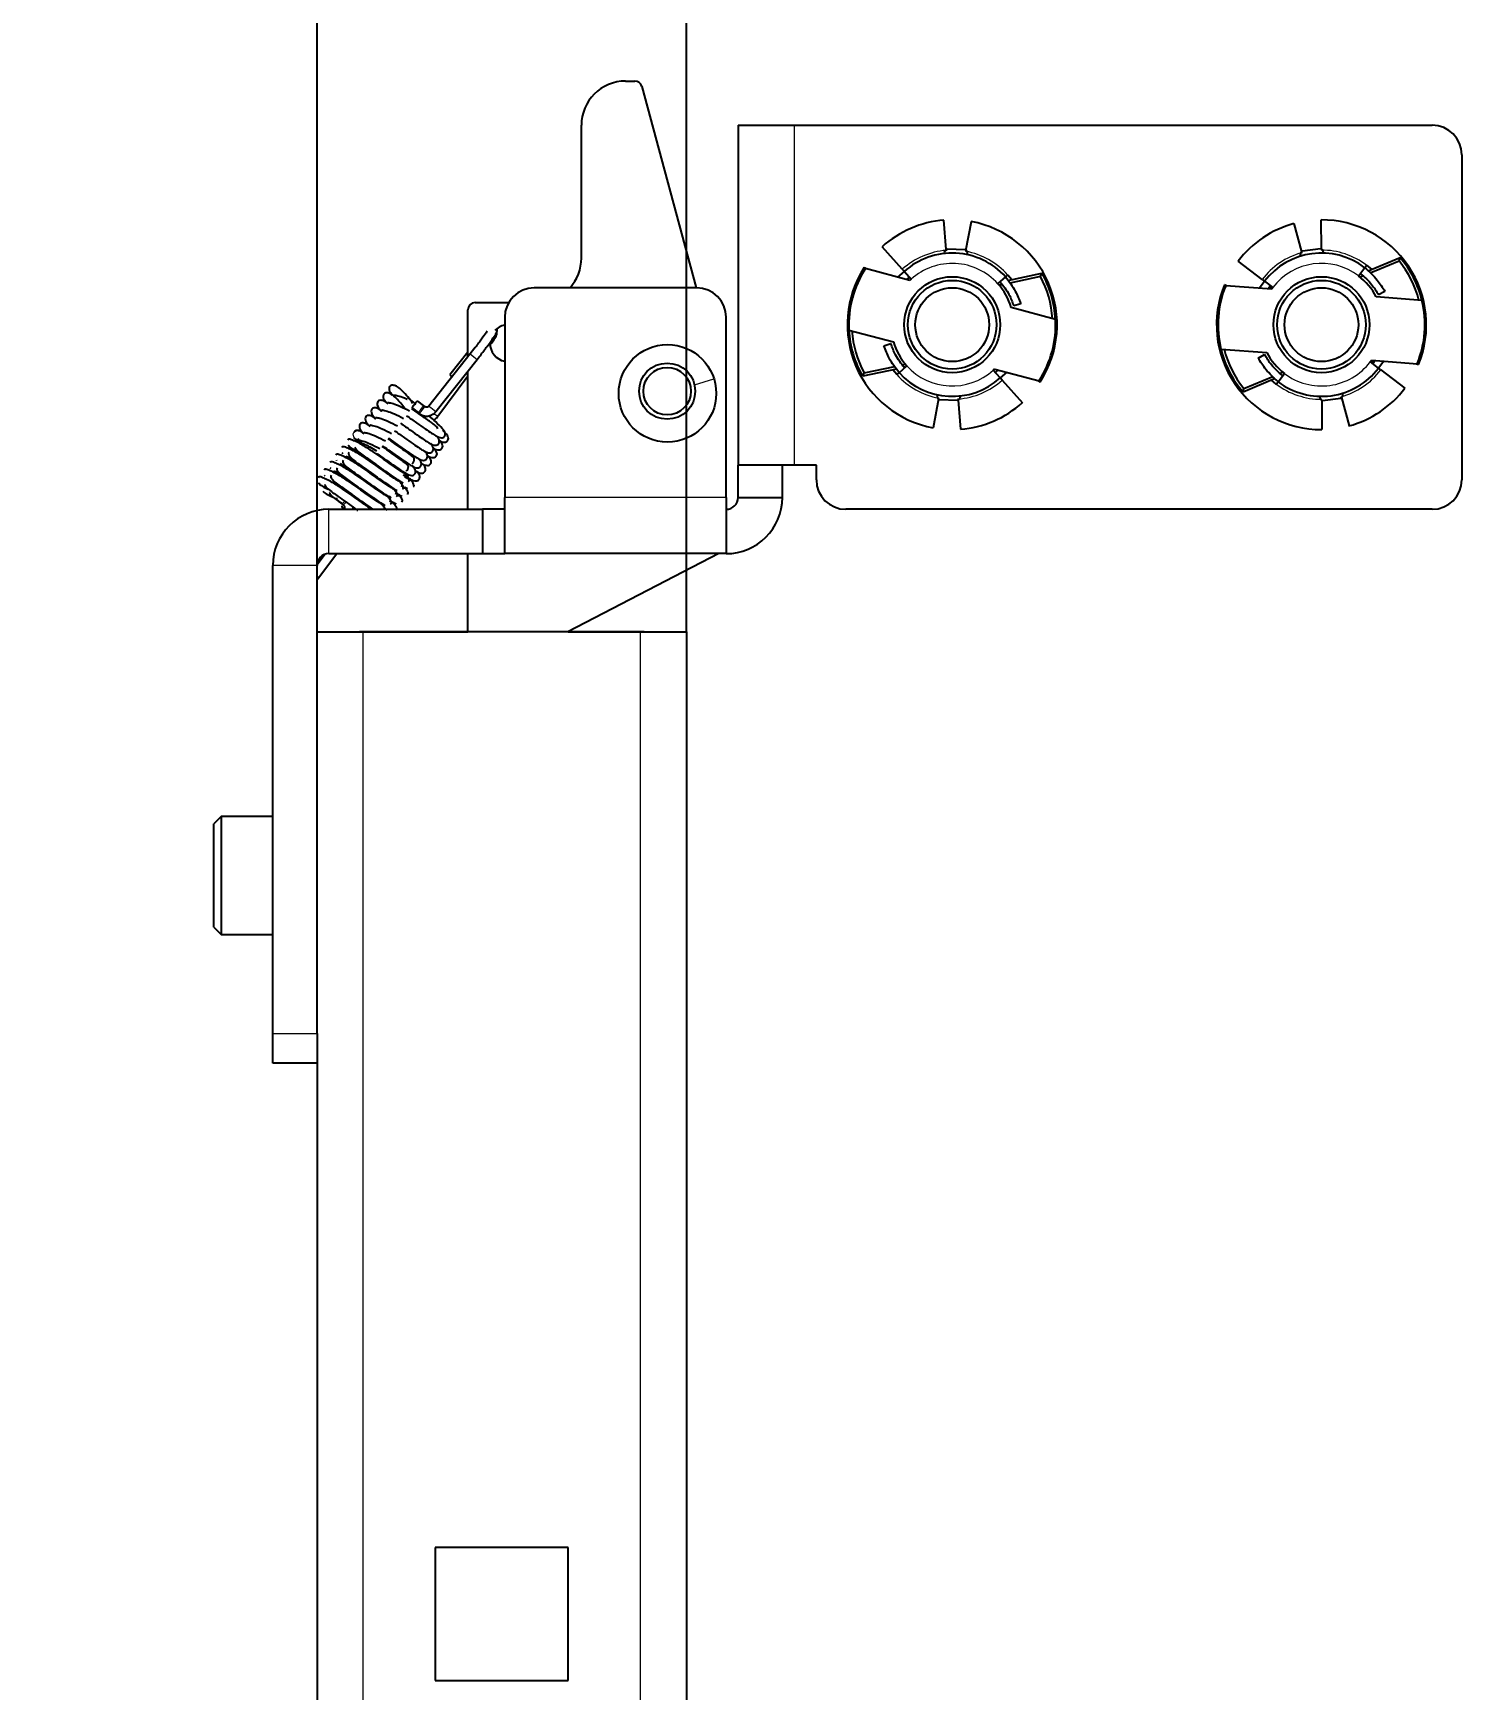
# Model space of a CAD drawing. Header units: millimetres. Extents: x -795 to 1020, y 148 to 1992.
# Drawn here: x 100.2 to 196.9, y 1767.5 to 1879.7 of the extents above; entities that cross this region are included whole.
import ezdxf

# ---------------------------------------------------------------- set-up
doc = ezdxf.new("R2010")
doc.units = ezdxf.units.MM
doc.layers.add('FORMAT', color=7, linetype='Continuous')
doc.styles.add('SLDTEXTSTYLE0', font='TXT', dxfattribs={"width": 0.75})
doc.dimstyles.new('SLDDIMSTYLE1', dxfattribs={"dimtxt": 20, "dimasz": 10, "dimexe": 0, "dimexo": 0.0625, "dimgap": 5, "dimtad": 2, "dimdec": 1, "dimrnd": 1e-09, "dimzin": 12, "dimdsep": 46, "dimtxsty": 'SLDTEXTSTYLE0', "dimsah": 1, "dimcen": 0.09, "dimadec": 0, "dimazin": 3, "dimtfac": 1, "dimtmove": 0, "dimatfit": 0, "dimfxl": 0, "dimfrac": 2, "dimtolj": 1, "dimtzin": 12, "dimarcsym": 0})

# ---------------------------------------------------------------- blocks, each defined once
blk = doc.blocks.new('_D_6')
at = {"layer": 'FORMAT'}
for p, q in [((119.44, 1839.15), (119.44, 1905.25)), ((144.44, 1839.15), (144.44, 1905.25)), ((119.44, 1904.25), (100.21, 1904.25)), ((119.44, 1904.25), (144.44, 1904.25)), ((144.44, 1904.25), (163.68, 1904.25))]:
    blk.add_line(p, q, dxfattribs=at)
for points in [[(119.44, 1904.25), (109.44, 1905.79), (109.44, 1902.72)], [(144.44, 1904.25), (154.44, 1902.72), (154.44, 1905.79)]]:
    blk.add_solid(points, dxfattribs=at)
at = {"layer": 'FORMAT', "insert": (117.17, 1930.04), "char_height": 20, "attachment_point": 1, "style": 'SLDTEXTSTYLE0'}
blk.add_mtext('25', dxfattribs=at)

msp = doc.modelspace()

# ---------------------------------------------------------------- linework, layer by layer
at = {"color": 7, "linetype": 'Continuous', "lineweight": 25}
for p, q in [((140.33, 1876.44), (140.95, 1876.44)), ((141.43, 1876.07), (145.1, 1862.44)), ((137.33, 1864.44), (137.33, 1873.44)), ((147.94, 1873.44), (147.94, 1850.44)), ((147.94, 1873.44), (151.74, 1873.44)), ((151.74, 1873.44), (194.94, 1873.44)), ((196.94, 1871.44), (196.94, 1849.44)), ((162.04, 1865.04), (161.88, 1867.02)), ((163.37, 1864.97), (163.74, 1866.92)), ((186.1, 1864.87), (185.58, 1866.79)), ((187.43, 1865.05), (187.42, 1867.04)), ((159.06, 1863.69), (157.69, 1865.21)), ((163.32, 1865), (162.09, 1865.06)), ((187.37, 1865.07), (186.15, 1864.91)), ((190.59, 1863.59), (192.76, 1864.49)), ((192.7, 1864.25), (192.76, 1864.49)), ((156.61, 1863.73), (156.49, 1863.8)), ((159.57, 1862.93), (156.56, 1863.74)), ((158.76, 1863.15), (159.2, 1863.54)), ((159.06, 1863.69), (159.2, 1863.54)), ((159.2, 1863.54), (159.67, 1863.02)), ((166.2, 1863.32), (166.05, 1863.19)), ((166.2, 1863.32), (166.47, 1862.99)), ((166.21, 1862.94), (168.51, 1863.43)), ((168.41, 1863.2), (168.51, 1863.43)), ((183.43, 1863), (181.8, 1864.24)), ((190.38, 1863.8), (189.96, 1863.24)), ((190.05, 1863.36), (190.1, 1863.38)), ((190.5, 1863.96), (190.38, 1863.8)), ((190.5, 1863.96), (190.83, 1863.69)), ((192.7, 1864.25), (190.74, 1863.43)), ((145.14, 1862.44), (134.14, 1862.44)), ((159.53, 1863.17), (159.34, 1863)), ((166.05, 1863.19), (165.53, 1862.72)), ((165.82, 1862.65), (165.62, 1862.61)), ((165.64, 1862.82), (165.69, 1862.83)), ((168.41, 1863.2), (166.34, 1862.76)), ((181.01, 1862.58), (180.87, 1862.63)), ((184.07, 1862.35), (180.96, 1862.58)), ((183.23, 1862.41), (183.59, 1862.88)), ((183.43, 1863), (183.59, 1862.88)), ((183.59, 1862.88), (184.14, 1862.45)), ((183.98, 1862.57), (183.83, 1862.37)), ((184.07, 1862.51), (183.92, 1862.36)), ((190.25, 1863.23), (190.07, 1863.15)), ((191.74, 1862.19), (191.3, 1861.96)), ((130.14, 1861.44), (132.41, 1861.44)), ((169.44, 1860.29), (166.43, 1861.1)), ((167.08, 1861.36), (166.6, 1861.21)), ((194.25, 1861.59), (191.14, 1861.82)), ((129.64, 1857.76), (129.64, 1860.94)), ((132.14, 1860.44), (132.14, 1848.24)), ((147.14, 1848.24), (147.14, 1860.44)), ((155.45, 1859.58), (158.46, 1858.78)), ((129.8, 1857.96), (127.01, 1854.43)), ((129.64, 1858.07), (128.43, 1856.54)), ((157.81, 1858.52), (158.28, 1858.67)), ((180.64, 1858.29), (183.74, 1858.06)), ((183.15, 1857.68), (183.59, 1857.92)), ((127.48, 1854.06), (130.27, 1857.59)), ((129.64, 1847.44), (129.64, 1856.8)), ((130.27, 1857.59), (130.27, 1857.59)), ((158.67, 1856.94), (156.38, 1856.45)), ((156.38, 1856.45), (156.48, 1856.68)), ((156.48, 1856.68), (158.55, 1857.12)), ((158.69, 1856.56), (158.42, 1856.88)), ((158.69, 1856.56), (158.84, 1856.69)), ((158.84, 1856.69), (159.36, 1857.16)), ((159.07, 1857.23), (159.27, 1857.27)), ((159.25, 1857.06), (159.2, 1857.05)), ((165.69, 1856.34), (165.22, 1856.86)), ((165.32, 1856.94), (168.32, 1856.14)), ((165.36, 1856.71), (165.55, 1856.88)), ((166.13, 1856.73), (165.69, 1856.34)), ((184.51, 1856.08), (184.93, 1856.64)), ((184.64, 1856.65), (184.82, 1856.73)), ((191.3, 1857), (190.75, 1857.42)), ((190.82, 1857.53), (193.93, 1857.3)), ((190.82, 1857.37), (190.97, 1857.52)), ((190.91, 1857.3), (191.06, 1857.51)), ((191.66, 1857.47), (191.3, 1857)), ((191.46, 1856.88), (191.3, 1857)), ((191.46, 1856.88), (193.09, 1855.64)), ((193.88, 1857.3), (194.01, 1857.25)), ((127.62, 1853.74), (129.64, 1856.47)), ((165.82, 1856.19), (165.69, 1856.34)), ((165.82, 1856.19), (167.2, 1854.66)), ((168.28, 1856.15), (168.4, 1856.07)), ((184.3, 1856.29), (182.13, 1855.38)), ((182.13, 1855.38), (182.19, 1855.63)), ((182.19, 1855.63), (184.14, 1856.44)), ((184.38, 1855.92), (184.06, 1856.19)), ((184.38, 1855.92), (184.51, 1856.08)), ((184.84, 1856.52), (184.79, 1856.5)), ((126.65, 1854.46), (126.26, 1854.77)), ((126.73, 1854.4), (126.65, 1854.46)), ((127.01, 1854.43), (127.01, 1854.43)), ((161.51, 1854.91), (161.15, 1852.96)), ((161.56, 1854.88), (162.79, 1854.82)), ((162.85, 1854.84), (163, 1852.86)), ((187.46, 1854.83), (187.47, 1852.84)), ((187.52, 1854.81), (188.74, 1854.97)), ((188.79, 1855.01), (189.31, 1853.09)), ((125.89, 1854.3), (126.28, 1853.99)), ((126.28, 1853.99), (126.36, 1853.93)), ((121.97, 1852.68), (121.92, 1852.64)), ((121.92, 1852.3), (121.97, 1852.25)), ((121.12, 1851.28), (121.17, 1851.23)), ((121.52, 1851.79), (121.57, 1851.74)), ((122.21, 1851.22), (122.19, 1851.37)), ((122.61, 1851.73), (122.59, 1851.88)), ((120.31, 1850.26), (120.36, 1850.21)), ((120.72, 1850.77), (120.76, 1850.72)), ((121, 1849.69), (120.99, 1849.83)), ((121.4, 1850.2), (121.39, 1850.35)), ((121.81, 1850.71), (121.79, 1850.86)), ((151.74, 1850.44), (147.94, 1850.44)), ((147.94, 1848.24), (147.94, 1850.44)), ((150.94, 1848.24), (150.94, 1850.44)), ((153.24, 1850.44), (151.74, 1850.44)), ((153.24, 1849.44), (153.24, 1850.44)), ((119.51, 1849.24), (119.55, 1849.19)), ((119.91, 1849.75), (119.96, 1849.7)), ((120.6, 1849.18), (120.59, 1849.32)), ((125.39, 1848.94), (125.57, 1848.85)), ((119.83, 1848.66), (119.87, 1848.62)), ((120.75, 1848.1), (121.13, 1847.8)), ((121.13, 1847.8), (121.21, 1847.74)), ((121.86, 1847.44), (121.88, 1847.59)), ((132.14, 1844.44), (132.14, 1848.24)), ((147.14, 1848.24), (147.14, 1844.44)), ((147.94, 1848.24), (150.94, 1848.24)), ((120.24, 1847.44), (130.64, 1847.44)), ((121.12, 1847.57), (121.23, 1847.49)), ((121.25, 1847.46), (121.23, 1847.44)), ((124.05, 1847.42), (123.94, 1847.48)), ((124.02, 1847.49), (124.18, 1847.4)), ((130.64, 1847.44), (130.64, 1844.44)), ((132.14, 1847.44), (130.64, 1847.44)), ((194.94, 1847.44), (155.24, 1847.44)), ((119.97, 1844.39), (119.45, 1843.68)), ((119.51, 1843.96), (119.77, 1844.28)), ((119.56, 1842.82), (120.75, 1844.43)), ((120.24, 1844.44), (130.64, 1844.44)), ((129.64, 1839.14), (129.64, 1844.44)), ((130.64, 1844.44), (132.14, 1844.44)), ((147.14, 1844.44), (132.14, 1844.44)), ((146.64, 1844.44), (136.41, 1839.14)), ((116.44, 1811.94), (116.44, 1843.64)), ((119.44, 1811.94), (119.44, 1843.64)), ((119.44, 1842.68), (119.56, 1842.82)), ((119.56, 1842.82), (119.56, 1842.82)), ((119.44, 1839.14), (122.54, 1839.14)), ((122.54, 1839.15), (122.3, 1839.14)), ((122.54, 1839.15), (129.64, 1839.15)), ((141.34, 1839.14), (122.54, 1839.14)), ((136.43, 1839.15), (141.34, 1839.15)), ((141.34, 1839.14), (144.44, 1839.14)), ((144.44, 1839.14), (144.44, 367.52)), ((112.94, 1826.64), (112.44, 1826.14)), ((116.44, 1826.64), (112.94, 1826.64)), ((112.94, 1826.64), (112.94, 1818.64)), ((112.44, 1819.14), (112.44, 1826.14)), ((112.44, 1819.14), (112.94, 1818.64)), ((112.94, 1818.64), (116.44, 1818.64)), ((116.44, 1809.94), (116.44, 1811.94)), ((119.44, 1811.94), (119.44, 1809.94)), ((119.44, 1809.94), (116.44, 1809.94)), ((119.44, 1809.94), (119.44, 375.14)), ((136.44, 1777.14), (127.44, 1777.14)), ((127.44, 1777.14), (127.44, 1768.14)), ((136.44, 1768.14), (136.44, 1777.14)), ((127.44, 1768.14), (136.44, 1768.14))]:
    msp.add_line(p, q, dxfattribs=at)
at = {"color": 8, "linetype": 'Continuous', "lineweight": 18}
for p, q in [((151.74, 1873.44), (151.74, 1850.44)), ((129.8, 1857.96), (129.8, 1857.96)), ((145, 1855.87), (146.31, 1856.28)), ((147.14, 1848.24), (132.14, 1848.24)), ((120.24, 1844.44), (120.24, 1847.44)), ((119.44, 1843.64), (116.44, 1843.64)), ((122.54, 1839.14), (122.54, 1839.15)), ((122.54, 1839.14), (122.54, 379.76)), ((141.34, 1839.14), (141.34, 1839.15)), ((141.34, 364.61), (141.34, 1839.14)), ((116.44, 1811.94), (119.44, 1811.94))]:
    msp.add_line(p, q, dxfattribs=at)
at = {"color": 7, "linetype": 'Continuous', "lineweight": 25, "flags": 128}
for points in [[(125.89, 1854.3), (125.89, 1854.33), (125.91, 1854.39), (125.96, 1854.47), (126.03, 1854.56), (126.1, 1854.65), (126.17, 1854.72), (126.23, 1854.76), (126.26, 1854.77), (126.26, 1854.77)], [(120.74, 1844.44), (120.75, 1844.43), (120.73, 1844.44)]]:
    msp.add_lwpolyline(points, dxfattribs=at)
at = {"color": 8, "linetype": 'Continuous', "lineweight": 18, "flags": 128}
for points in [[(126.28, 1853.99), (126.28, 1853.99), (126.3, 1854), (126.34, 1854.05), (126.4, 1854.12), (126.47, 1854.21), (126.54, 1854.3), (126.6, 1854.38), (126.64, 1854.44), (126.65, 1854.46), (126.65, 1854.46)], [(121.25, 1847.46), (121.25, 1847.46), (121.27, 1847.44)]]:
    msp.add_lwpolyline(points, dxfattribs=at)
at = {"color": 7, "linetype": 'Continuous', "lineweight": 25}
for centre, radius in [((162.44, 1859.94), 3.25), ((162.44, 1859.94), 3), ((162.44, 1859.94), 2.5), ((187.44, 1859.94), 3.25), ((187.44, 1859.94), 3), ((187.44, 1859.94), 2.5), ((143.16, 1855.29), 3.3), ((143.14, 1855.44), 1.9), ((143.14, 1855.44), 1.61)]:
    msp.add_circle(centre, radius, dxfattribs=at)
for centre, radius, start, end in [((140.33, 1873.44), 3, 90, 180), ((140.95, 1875.94), 0.5, 15.0795, 90), ((194.94, 1871.44), 2, 0, 90), ((162.44, 1859.94), 7.1, 94.5192, 132.0192), ((162.44, 1859.94), 7.1, 327.0192, 79.5192), ((187.44, 1859.94), 7.1, 105.2121, 142.7121), ((187.44, 1859.94), 7.1, 337.7121, 90.2121), ((134.33, 1864.44), 3, 318.1897, 0), ((162.44, 1859.94), 4.85, 42.0192, 132.0192), ((187.44, 1859.94), 4.85, 52.7121, 142.7121), ((187.44, 1859.94), 7, 13.5992, 40.5992), ((162.44, 1859.94), 7.1, 147.0192, 259.5192), ((162.44, 1859.94), 7, 147.1321, 182.9064), ((162.44, 1859.94), 7, 2.9064, 29.9064), ((187.44, 1859.94), 6.8, 14.1439, 39.3765), ((134.14, 1860.44), 2, 90, 180), ((145.14, 1860.44), 2, 0, 90), ((162.44, 1859.94), 4.15, 132.0192, 133.8162), ((162.44, 1859.94), 4.15, 16.2223, 42.0192), ((162.44, 1859.94), 6.8, 3.4511, 28.6836), ((187.44, 1859.94), 7.1, 157.7121, 270.2121), ((187.44, 1859.94), 7, 157.825, 193.5992), ((187.44, 1859.94), 4.15, 142.7121, 144.5091), ((187.44, 1859.94), 4.15, 26.9151, 52.7121), ((130.14, 1860.94), 0.5, 90, 180), ((187.44, 1859.94), 7, 337.825, 13.5992), ((162.44, 1859.94), 7, 327.1321, 2.9064), ((132.39, 1858.69), 1.25, 101.537, 137.2226), ((162.44, 1859.94), 7, 182.9064, 209.9064), ((162.44, 1859.94), 6.8, 183.4511, 208.6836), ((132.39, 1858.69), 1.25, 180, 258.463), ((162.44, 1859.94), 4.15, 196.2223, 222.0192), ((187.44, 1859.94), 7, 193.5992, 220.5992), ((187.44, 1859.94), 6.8, 194.1439, 219.3765), ((187.44, 1859.94), 4.15, 206.9151, 232.7121), ((162.44, 1859.94), 4.85, 222.0192, 312.0192), ((162.44, 1859.94), 4.15, 312.0192, 313.8162), ((187.44, 1859.94), 4.85, 232.7121, 322.7121), ((187.44, 1859.94), 4.15, 322.7121, 324.5091), ((131.05, 1859.63), 4.05, 229.7314, 232.4533), ((187.44, 1859.94), 7.1, 285.2121, 322.7121), ((162.44, 1859.94), 7.1, 274.5192, 312.0192), ((155.24, 1849.44), 2, 180, 270), ((194.94, 1849.44), 2, 270, 0), ((147.14, 1848.24), 0.8, 270, 0), ((147.14, 1848.24), 3.8, 270, 0), ((120.24, 1843.64), 3.8, 90, 180), ((120.24, 1843.64), 0.8, 90, 180), ((141.34, 1836.05), 3.1, 85.3967, 90)]:
    msp.add_arc(centre, radius, start, end, dxfattribs=at)
at = {"color": 8, "linetype": 'Continuous', "lineweight": 18}
for centre, radius, start, end in [((162.44, 1859.94), 5.05, 94.5192, 132.0192), ((162.44, 1859.94), 5.05, 42.0192, 79.5192), ((187.44, 1859.94), 5.05, 105.2121, 142.7121), ((187.44, 1859.94), 5.05, 52.7121, 90.2121), ((162.44, 1859.94), 4.15, 42.0192, 132.0192), ((187.44, 1859.94), 4.15, 52.7121, 142.7121), ((140.85, 1871.46), 17.44, 230.7113, 232.6809), ((162.44, 1859.94), 5.05, 222.0192, 259.5192), ((162.44, 1859.94), 4.15, 222.0192, 312.0192), ((187.44, 1859.94), 4.15, 232.7121, 322.7121), ((187.44, 1859.94), 5.05, 285.2121, 322.7121), ((162.44, 1859.94), 5.05, 274.5192, 312.0192), ((187.44, 1859.94), 5.05, 232.7121, 270.2121), ((124.37, 1855.88), 2.78, 315.5111, 327.8892), ((137.92, 1867.76), 17.22, 230.7026, 232.6978), ((133.17, 1861.68), 9.69, 233.0415, 235.052), ((122.16, 1852.49), 0.295, 115.8344, 267.3472), ((120.15, 1848.84), 1.43, 313.3522, 323.8809), ((120.22, 1848.79), 1.45, 313.3721, 323.9619), ((121.1, 1845.11), 2.75, 233.1851, 236.0311)]:
    msp.add_arc(centre, radius, start, end, dxfattribs=at)
at = {"color": 7, "linetype": 'Continuous', "lineweight": 25}
for points, knots in [([(161.89, 1864.76), (161.93, 1864.9), (161.98, 1865.07), (162.08, 1865.01), (162.09, 1865)], [0, 0, 0, 0, 0.832234, 1, 1, 1, 1]), ([(163.49, 1864.67), (163.47, 1864.82), (163.44, 1865), (163.34, 1864.95), (163.32, 1864.94)], [0, 0, 0, 0, 0.832234, 1, 1, 1, 1]), ([(186.01, 1864.57), (186.02, 1864.72), (186.04, 1864.9), (186.14, 1864.85), (186.16, 1864.85)], [0, 0, 0, 0, 0.832234, 1, 1, 1, 1]), ([(187.6, 1864.79), (187.54, 1864.93), (187.48, 1865.09), (187.39, 1865.02), (187.38, 1865.01)], [0, 0, 0, 0, 0.8322341, 1, 1, 1, 1]), ([(190.08, 1863.4), (190.35, 1863.17), (190.83, 1862.75), (191.15, 1862.2), (191.3, 1861.96)], [0, 0, 0, 0, 0.559785, 1, 1, 1, 1]), ([(190.38, 1863.8), (190.68, 1863.53), (191.2, 1863.06), (191.57, 1862.46), (191.74, 1862.19)], [0, 0, 0, 0, 0.559866, 1, 1, 1, 1]), ([(165.68, 1862.85), (165.9, 1862.57), (166.29, 1862.07), (166.51, 1861.47), (166.6, 1861.21)], [0, 0, 0, 0, 0.559785, 1, 1, 1, 1]), ([(166.05, 1863.19), (166.29, 1862.87), (166.71, 1862.31), (166.97, 1861.65), (167.08, 1861.36)], [0, 0, 0, 0, 0.559866, 1, 1, 1, 1]), ([(130.95, 1859.5), (130.93, 1859.46), (130.85, 1859.35), (130.58, 1858.97), (130.2, 1858.46), (129.91, 1858.11), (129.8, 1857.96)], [0, 0, 0, 0, 0.120445, 0.428404, 0.764758, 1, 1, 1, 1]), ([(130.27, 1857.59), (130.36, 1857.7), (130.62, 1858.03), (131.02, 1858.56), (131.39, 1859.08), (131.55, 1859.31), (131.6, 1859.42), (131.63, 1859.49), (131.64, 1859.57), (131.63, 1859.63), (131.62, 1859.65)], [0, 0, 0, 0, 0.122972, 0.357795, 0.597296, 0.840144, 0.906241, 0.947144, 0.977555, 1, 1, 1, 1]), ([(131.16, 1858.56), (131.23, 1858.66), (131.42, 1858.94), (131.53, 1859.12), (131.58, 1859.22), (131.61, 1859.29), (131.62, 1859.36), (131.61, 1859.41), (131.61, 1859.44)], [0, 0, 0, 0, 0.2437654, 0.6985451, 0.834124, 0.900377, 0.9525728, 1, 1, 1, 1]), ([(158.84, 1856.69), (158.6, 1857.01), (158.17, 1857.57), (157.92, 1858.23), (157.81, 1858.52)], [0, 0, 0, 0, 0.559866, 1, 1, 1, 1]), ([(159.21, 1857.03), (158.99, 1857.31), (158.6, 1857.81), (158.38, 1858.4), (158.28, 1858.67)], [0, 0, 0, 0, 0.559785, 1, 1, 1, 1]), ([(184.51, 1856.08), (184.21, 1856.35), (183.69, 1856.82), (183.31, 1857.42), (183.15, 1857.68)], [0, 0, 0, 0, 0.559866, 1, 1, 1, 1]), ([(184.81, 1856.48), (184.54, 1856.71), (184.06, 1857.13), (183.74, 1857.68), (183.59, 1857.92)], [0, 0, 0, 0, 0.559785, 1, 1, 1, 1]), ([(125.93, 1854.6), (125.7, 1854.9), (125.35, 1855.35), (124.9, 1855.74), (124.6, 1855.86), (124.41, 1855.83), (124.32, 1855.71), (124.29, 1855.47), (124.44, 1855.29), (124.53, 1855.18)], [0, 0, 0, 0, 0.298435, 0.437746, 0.539892, 0.682205, 0.758172, 0.840902, 1, 1, 1, 1]), ([(123.84, 1854.06), (123.78, 1854.11), (123.64, 1854.24), (123.39, 1854.33), (123.2, 1854.3), (123.11, 1854.18), (123.09, 1853.92), (123.23, 1853.71), (123.36, 1853.59), (123.37, 1853.59)], [0, 0, 0, 0, 0.112251, 0.266646, 0.481817, 0.596621, 0.721603, 0.991575, 1, 1, 1, 1]), ([(124.25, 1854.57), (124.19, 1854.62), (124.04, 1854.75), (123.79, 1854.84), (123.6, 1854.81), (123.51, 1854.69), (123.49, 1854.43), (123.63, 1854.22), (123.77, 1854.1), (123.77, 1854.1)], [0, 0, 0, 0, 0.112049, 0.265984, 0.480497, 0.594967, 0.7196, 0.988872, 1, 1, 1, 1]), ([(125.39, 1854.26), (125.2, 1854.5), (124.9, 1854.89), (124.5, 1855.23), (124.2, 1855.35), (124, 1855.32), (123.92, 1855.2), (123.89, 1854.96), (124.03, 1854.78), (124.13, 1854.66)], [0, 0, 0, 0, 0.254321, 0.402331, 0.510907, 0.662194, 0.742939, 0.830862, 1, 1, 1, 1]), ([(124.23, 1854.68), (124.25, 1854.68), (124.29, 1854.67), (124.59, 1854.61), (125.08, 1854.41), (125.48, 1854.22), (125.69, 1854.11)], [0, 0, 0, 0, 0.149242, 0.397523, 0.685271, 1, 1, 1, 1]), ([(124.62, 1855.2), (124.62, 1855.19), (124.59, 1855.17), (124.7, 1855.19), (124.99, 1855.11), (125.32, 1855), (125.52, 1854.9), (125.54, 1854.89)], [0, 0, 0, 0, 0.021612, 0.277034, 0.594005, 0.961278, 1, 1, 1, 1]), ([(126.14, 1854.53), (126.02, 1854.64), (125.82, 1854.81), (125.65, 1854.96), (125.58, 1855.02)], [0, 0, 0, 0, 0.595665, 1, 1, 1, 1]), ([(127.01, 1854.43), (126.99, 1854.41), (126.96, 1854.38), (126.88, 1854.35), (126.81, 1854.35), (126.76, 1854.38), (126.73, 1854.39), (126.73, 1854.4)], [0, 0, 0, 0, 0.241711, 0.48172, 0.722059, 0.953296, 1, 1, 1, 1]), ([(161.4, 1855.2), (161.42, 1855.06), (161.45, 1854.88), (161.55, 1854.93), (161.57, 1854.94)], [0, 0, 0, 0, 0.832234, 1, 1, 1, 1]), ([(162.99, 1855.12), (162.95, 1854.98), (162.91, 1854.81), (162.81, 1854.87), (162.8, 1854.88)], [0, 0, 0, 0, 0.832234, 1, 1, 1, 1]), ([(187.29, 1855.09), (187.35, 1854.95), (187.41, 1854.78), (187.5, 1854.85), (187.51, 1854.87)], [0, 0, 0, 0, 0.832234, 1, 1, 1, 1]), ([(188.88, 1855.31), (188.87, 1855.16), (188.85, 1854.98), (188.75, 1855.02), (188.73, 1855.03)], [0, 0, 0, 0, 0.832234, 1, 1, 1, 1]), ([(123.03, 1853.04), (122.97, 1853.09), (122.83, 1853.22), (122.58, 1853.31), (122.39, 1853.28), (122.31, 1853.16), (122.28, 1852.92), (122.42, 1852.75), (122.51, 1852.64)], [0, 0, 0, 0, 0.118567, 0.282042, 0.509898, 0.631431, 0.76371, 1, 1, 1, 1]), ([(123.44, 1853.55), (123.38, 1853.6), (123.23, 1853.73), (122.98, 1853.82), (122.79, 1853.79), (122.71, 1853.67), (122.68, 1853.42), (122.83, 1853.25), (122.93, 1853.13)], [0, 0, 0, 0, 0.1165374, 0.2770206, 0.5006922, 0.6200122, 0.7498965, 1, 1, 1, 1]), ([(123.42, 1853.66), (123.44, 1853.66), (123.48, 1853.65), (123.78, 1853.6), (124.27, 1853.4), (124.67, 1853.2), (124.88, 1853.09)], [0, 0, 0, 0, 0.1484319, 0.3955969, 0.6821875, 1, 1, 1, 1]), ([(123.83, 1854.17), (123.84, 1854.17), (123.88, 1854.16), (124.19, 1854.1), (124.67, 1853.91), (125.08, 1853.71), (125.29, 1853.6)], [0, 0, 0, 0, 0.1488364, 0.3965581, 0.6837267, 1, 1, 1, 1]), ([(125.09, 1853.27), (125.31, 1853.11), (125.75, 1852.8), (126.33, 1852.39), (126.77, 1852.09), (127.15, 1851.86), (127.38, 1851.76), (127.55, 1851.78), (127.65, 1851.85), (127.72, 1851.98), (127.71, 1852.14), (127.65, 1852.27), (127.52, 1852.4), (127.52, 1852.4)], [0, 0, 0, 0, 0.155938, 0.298743, 0.419834, 0.520845, 0.675692, 0.727886, 0.762101, 0.792954, 0.844457, 0.999762, 1, 1, 1, 1]), ([(125.49, 1853.78), (125.72, 1853.62), (126.15, 1853.31), (126.74, 1852.9), (127.18, 1852.6), (127.55, 1852.37), (127.78, 1852.27), (127.96, 1852.29), (128.06, 1852.36), (128.12, 1852.49), (128.12, 1852.65), (127.94, 1852.91), (127.53, 1853.31), (127.17, 1853.63), (127, 1853.78)], [0, 0, 0, 0, 0.120536, 0.230319, 0.323379, 0.401055, 0.520119, 0.560242, 0.586543, 0.610259, 0.649844, 0.769232, 0.897485, 1, 1, 1, 1]), ([(127.62, 1852.9), (127.61, 1852.93), (127.57, 1853.01), (127.35, 1853.18), (127.04, 1853.41), (126.7, 1853.65), (126.29, 1853.94), (126.01, 1854.15), (125.86, 1854.25)], [0, 0, 0, 0, 0.134267, 0.352185, 0.489336, 0.645657, 0.817803, 1, 1, 1, 1]), ([(126.36, 1853.93), (126.44, 1853.87), (126.62, 1853.76), (126.93, 1853.74), (127.22, 1853.82), (127.4, 1853.95), (127.47, 1854.04), (127.48, 1854.06)], [0, 0, 0, 0, 0.241852, 0.482958, 0.724075, 0.954441, 1, 1, 1, 1]), ([(127.31, 1853.5), (127.33, 1853.51), (127.44, 1853.54), (127.54, 1853.64), (127.61, 1853.73), (127.62, 1853.74)], [0, 0, 0, 0, 0.133594, 0.857024, 1, 1, 1, 1]), ([(125.51, 1849.78), (125.48, 1849.79), (125.43, 1849.82), (125.23, 1849.94), (124.99, 1850.1), (124.66, 1850.33), (124.27, 1850.6), (123.8, 1850.95), (123.24, 1851.34), (122.67, 1851.7), (122.18, 1851.98), (121.82, 1852.14), (121.55, 1852.22), (121.53, 1852.16), (121.52, 1852.13)], [0, 0, 0, 0, 0.070834, 0.14046, 0.204799, 0.262083, 0.352331, 0.418393, 0.506857, 0.631338, 0.705759, 0.792061, 0.890442, 1, 1, 1, 1]), ([(121.94, 1852.27), (122.02, 1852.2), (122.19, 1852.06), (122.58, 1851.89), (123, 1851.68), (123.31, 1851.5), (123.47, 1851.41)], [0, 0, 0, 0, 0.25864, 0.513489, 0.757273, 1, 1, 1, 1]), ([(122.34, 1852.72), (122.32, 1852.74), (122.28, 1852.76), (122.21, 1852.78), (122.15, 1852.79), (122.07, 1852.77), (122, 1852.74), (121.97, 1852.7), (121.96, 1852.69)], [0, 0, 0, 0, 0.16821, 0.334597, 0.492682, 0.639712, 0.895455, 1, 1, 1, 1]), ([(122.63, 1852.53), (122.57, 1852.58), (122.43, 1852.71), (122.2, 1852.8), (122.09, 1852.76), (122.03, 1852.74)], [0, 0, 0, 0, 0.263202, 0.622339, 1, 1, 1, 1]), ([(122.28, 1852.2), (122.24, 1852.17), (122.15, 1852.12), (122.25, 1852.14), (122.56, 1852.07), (123.05, 1851.88), (123.46, 1851.67), (123.68, 1851.56)], [0, 0, 0, 0, 0.186775, 0.339781, 0.529853, 0.7504, 1, 1, 1, 1]), ([(122.61, 1852.64), (122.63, 1852.64), (122.67, 1852.64), (122.97, 1852.58), (123.46, 1852.38), (123.86, 1852.18), (124.08, 1852.07)], [0, 0, 0, 0, 0.147088, 0.393301, 0.678923, 1, 1, 1, 1]), ([(123.02, 1853.15), (123.03, 1853.15), (123.07, 1853.15), (123.37, 1853.09), (123.86, 1852.89), (124.27, 1852.69), (124.48, 1852.58)], [0, 0, 0, 0, 0.148028, 0.394639, 0.680654, 1, 1, 1, 1]), ([(125.87, 1850.52), (125.88, 1850.52), (125.92, 1850.55), (126.07, 1850.81), (125.96, 1850.96), (125.73, 1851.15), (125.41, 1851.38), (125.07, 1851.62), (124.67, 1851.91), (124.39, 1852.11), (124.25, 1852.21)], [0, 0, 0, 0, 0.06549, 0.304753, 0.416324, 0.564262, 0.657467, 0.763613, 0.880393, 1, 1, 1, 1]), ([(124.28, 1852.25), (124.5, 1852.09), (124.93, 1851.78), (125.52, 1851.37), (125.96, 1851.07), (126.34, 1850.84), (126.57, 1850.74), (126.75, 1850.76), (126.85, 1850.83), (126.92, 1850.96), (126.91, 1851.12), (126.85, 1851.24), (126.71, 1851.38), (126.71, 1851.38)], [0, 0, 0, 0, 0.154222, 0.297017, 0.418176, 0.519128, 0.673905, 0.726098, 0.760317, 0.791174, 0.842698, 0.998007, 1, 1, 1, 1]), ([(124.68, 1852.76), (124.91, 1852.6), (125.34, 1852.29), (125.93, 1851.88), (126.36, 1851.58), (126.74, 1851.35), (126.97, 1851.25), (127.15, 1851.27), (127.25, 1851.34), (127.32, 1851.47), (127.31, 1851.63), (127.25, 1851.75), (127.11, 1851.89), (127.11, 1851.89)], [0, 0, 0, 0, 0.15508, 0.29788, 0.419005, 0.519987, 0.674799, 0.726992, 0.761209, 0.792065, 0.843578, 0.998885, 1, 1, 1, 1]), ([(127.3, 1851.58), (127.3, 1851.58), (127.46, 1851.49), (127.61, 1851.44), (127.78, 1851.47), (127.88, 1851.54), (127.95, 1851.67), (127.94, 1851.83), (127.82, 1851.98), (127.74, 1852.08)], [0, 0, 0, 0, 0.004376, 0.328637, 0.438627, 0.511376, 0.576808, 0.684045, 1, 1, 1, 1]), ([(127.7, 1852.1), (127.83, 1852.04), (128, 1851.96), (128.17, 1851.99), (128.27, 1852.07), (128.33, 1852.19), (128.32, 1852.36), (128.22, 1852.53), (128.01, 1852.72), (127.95, 1852.77)], [0, 0, 0, 0, 0.2852526, 0.3830352, 0.4477057, 0.5058708, 0.6011865, 0.8857906, 1, 1, 1, 1]), ([(124.71, 1848.76), (124.68, 1848.77), (124.62, 1848.8), (124.42, 1848.92), (124.18, 1849.09), (123.85, 1849.31), (123.46, 1849.59), (122.98, 1849.93), (122.43, 1850.32), (121.86, 1850.69), (121.37, 1850.96), (121.01, 1851.12), (120.75, 1851.2), (120.72, 1851.14), (120.71, 1851.11)], [0, 0, 0, 0, 0.0720258, 0.1417068, 0.2060673, 0.2633458, 0.3535455, 0.4196748, 0.5081834, 0.6326434, 0.7070559, 0.7934309, 0.8918422, 1, 1, 1, 1]), ([(125.11, 1849.27), (125.08, 1849.28), (125.03, 1849.31), (124.83, 1849.43), (124.58, 1849.59), (124.25, 1849.82), (123.86, 1850.1), (123.39, 1850.44), (122.84, 1850.83), (122.26, 1851.2), (121.77, 1851.47), (121.42, 1851.63), (121.15, 1851.71), (121.13, 1851.65), (121.11, 1851.62)], [0, 0, 0, 0, 0.07143, 0.141083, 0.205433, 0.262714, 0.352938, 0.419034, 0.50752, 0.631991, 0.706407, 0.792746, 0.891142, 1, 1, 1, 1]), ([(121.39, 1851.06), (121.4, 1851.05), (121.49, 1850.98), (121.65, 1850.92), (121.79, 1850.86)], [0, 0, 0, 0, 0.062662, 1, 1, 1, 1]), ([(121.54, 1851.76), (121.62, 1851.69), (121.78, 1851.55), (122.06, 1851.43), (122.19, 1851.37)], [0, 0, 0, 0, 0.505287, 1, 1, 1, 1]), ([(121.61, 1851.28), (121.58, 1851.25), (121.53, 1851.19), (121.73, 1850.9), (122.08, 1850.63), (122.53, 1850.32), (123.06, 1849.94), (123.59, 1849.55), (124.06, 1849.23), (124.42, 1848.99), (124.71, 1848.79), (124.81, 1848.75), (124.85, 1848.73)], [0, 0, 0, 0, 0.143922, 0.263125, 0.358281, 0.431871, 0.525337, 0.6477, 0.723393, 0.809513, 0.903463, 1, 1, 1, 1]), ([(122, 1851.64), (122.04, 1851.56), (122.13, 1851.41), (122.49, 1851.14), (122.93, 1850.83), (123.46, 1850.45), (124, 1850.06), (124.46, 1849.74), (124.82, 1849.49), (125.12, 1849.3), (125.21, 1849.26), (125.26, 1849.24)], [0, 0, 0, 0, 0.137088, 0.248655, 0.334921, 0.444456, 0.587859, 0.676604, 0.777548, 0.88764, 1, 1, 1, 1]), ([(123.47, 1851.23), (123.7, 1851.07), (124.12, 1850.77), (124.71, 1850.36), (125.15, 1850.06), (125.53, 1849.82), (125.76, 1849.72), (125.94, 1849.74), (126.04, 1849.81), (126.11, 1849.94), (126.1, 1850.1), (126.04, 1850.22), (125.9, 1850.36), (125.9, 1850.37)], [0, 0, 0, 0, 0.152505, 0.295288, 0.416515, 0.51741, 0.672115, 0.724307, 0.758529, 0.789392, 0.840935, 0.99625, 1, 1, 1, 1]), ([(125.49, 1850.02), (125.49, 1850.03), (125.52, 1850.06), (125.67, 1850.31), (125.55, 1850.45), (125.33, 1850.64), (125.01, 1850.87), (124.67, 1851.11), (124.27, 1851.4), (123.99, 1851.6), (123.85, 1851.7)], [0, 0, 0, 0, 0.020358, 0.271473, 0.38853, 0.543783, 0.641621, 0.75302, 0.87555, 1, 1, 1, 1]), ([(123.88, 1851.74), (124.1, 1851.58), (124.53, 1851.27), (125.11, 1850.86), (125.55, 1850.57), (125.93, 1850.33), (126.17, 1850.23), (126.34, 1850.25), (126.44, 1850.32), (126.51, 1850.45), (126.51, 1850.61), (126.45, 1850.73), (126.31, 1850.87), (126.3, 1850.88)], [0, 0, 0, 0, 0.1533633, 0.2961527, 0.4173459, 0.5182689, 0.6730103, 0.7252026, 0.7594234, 0.7902835, 0.8418169, 0.9971285, 1, 1, 1, 1]), ([(126.5, 1850.55), (126.51, 1850.54), (126.68, 1850.45), (126.83, 1850.4), (127.01, 1850.42), (127.11, 1850.5), (127.17, 1850.62), (127.17, 1850.79), (127.05, 1850.93), (126.96, 1851.04)], [0, 0, 0, 0, 0.019383, 0.33748, 0.445428, 0.516833, 0.581062, 0.68635, 1, 1, 1, 1]), ([(126.9, 1851.06), (126.9, 1851.06), (127.07, 1850.97), (127.22, 1850.92), (127.4, 1850.95), (127.5, 1851.02), (127.56, 1851.15), (127.56, 1851.31), (127.44, 1851.45), (127.35, 1851.56)], [0, 0, 0, 0, 0.011955, 0.333103, 0.442062, 0.514132, 0.578957, 0.68521, 1, 1, 1, 1]), ([(123.9, 1847.74), (123.87, 1847.75), (123.81, 1847.78), (123.61, 1847.9), (123.37, 1848.07), (123.03, 1848.3), (122.65, 1848.57), (122.17, 1848.92), (121.62, 1849.31), (121.05, 1849.67), (120.56, 1849.94), (120.2, 1850.11), (119.94, 1850.18), (119.92, 1850.12), (119.91, 1850.09)], [0, 0, 0, 0, 0.073219, 0.142955, 0.207336, 0.264609, 0.354761, 0.420957, 0.509511, 0.633948, 0.708354, 0.794802, 0.893243, 1, 1, 1, 1]), ([(124.3, 1848.25), (124.28, 1848.26), (124.22, 1848.29), (124.02, 1848.41), (123.77, 1848.58), (123.44, 1848.81), (123.05, 1849.08), (122.58, 1849.42), (122.02, 1849.82), (121.45, 1850.18), (120.96, 1850.45), (120.61, 1850.62), (120.34, 1850.69), (120.32, 1850.63), (120.31, 1850.6)], [0, 0, 0, 0, 0.072622, 0.142331, 0.206702, 0.263977, 0.354153, 0.420316, 0.508847, 0.633296, 0.707705, 0.794116, 0.892543, 1, 1, 1, 1]), ([(120.59, 1850.04), (120.6, 1850.03), (120.69, 1849.96), (120.84, 1849.9), (120.99, 1849.83)], [0, 0, 0, 0, 0.061642, 1, 1, 1, 1]), ([(120.8, 1850.26), (120.77, 1850.23), (120.73, 1850.17), (120.92, 1849.88), (121.27, 1849.62), (121.71, 1849.3), (122.24, 1848.93), (122.78, 1848.54), (123.25, 1848.21), (123.61, 1847.97), (123.91, 1847.78), (124, 1847.73), (124.05, 1847.71)], [0, 0, 0, 0, 0.14275, 0.261994, 0.357066, 0.430618, 0.524085, 0.646449, 0.722078, 0.808168, 0.902138, 1, 1, 1, 1]), ([(120.99, 1850.55), (121, 1850.54), (121.09, 1850.47), (121.24, 1850.41), (121.39, 1850.35)], [0, 0, 0, 0, 0.062159, 1, 1, 1, 1]), ([(121.2, 1850.77), (121.18, 1850.74), (121.13, 1850.68), (121.33, 1850.39), (121.67, 1850.13), (122.12, 1849.81), (122.65, 1849.43), (123.18, 1849.05), (123.65, 1848.72), (124.01, 1848.48), (124.31, 1848.28), (124.4, 1848.24), (124.45, 1848.22)], [0, 0, 0, 0, 0.143336, 0.262559, 0.357673, 0.431245, 0.524711, 0.647074, 0.722736, 0.80884, 0.9028, 1, 1, 1, 1]), ([(125.27, 1849.77), (125.33, 1849.74), (125.51, 1849.62), (125.81, 1849.45), (126.06, 1849.35), (126.24, 1849.38), (126.34, 1849.45), (126.4, 1849.58), (126.39, 1849.74), (126.33, 1849.86), (126.19, 1849.99), (126.19, 1850)], [0, 0, 0, 0, 0.0722555, 0.2334093, 0.4810959, 0.5651865, 0.6208177, 0.6708614, 0.7529133, 0.9976722, 1, 1, 1, 1]), ([(125.62, 1849.33), (125.65, 1849.35), (125.71, 1849.39), (125.62, 1849.6), (125.49, 1849.79), (125.38, 1849.92), (125.36, 1849.93)], [0, 0, 0, 0, 0.332523, 0.65538, 0.968405, 1, 1, 1, 1]), ([(126.1, 1850.03), (126.11, 1850.03), (126.29, 1849.93), (126.44, 1849.87), (126.62, 1849.9), (126.72, 1849.98), (126.79, 1850.1), (126.78, 1850.27), (126.72, 1850.39), (126.58, 1850.52), (126.58, 1850.52)], [0, 0, 0, 0, 0.026667, 0.341775, 0.448732, 0.519486, 0.583132, 0.687475, 0.998784, 1, 1, 1, 1]), ([(123.15, 1847.44), (123.08, 1847.48), (122.95, 1847.57), (122.63, 1847.79), (122.24, 1848.07), (121.76, 1848.41), (121.21, 1848.8), (120.64, 1849.17), (120.15, 1849.44), (119.8, 1849.6), (119.54, 1849.68), (119.51, 1849.61), (119.5, 1849.58)], [0, 0, 0, 0, 0.062108, 0.129924, 0.236653, 0.315079, 0.419967, 0.567307, 0.655413, 0.757825, 0.874412, 1, 1, 1, 1]), ([(119.53, 1849.21), (119.61, 1849.14), (119.77, 1849), (120.05, 1848.87), (120.19, 1848.81)], [0, 0, 0, 0, 0.513134, 1, 1, 1, 1]), ([(119.97, 1849.11), (119.97, 1849.11), (119.96, 1849.06), (120.12, 1848.86), (120.45, 1848.6), (120.9, 1848.29), (121.43, 1847.91), (121.9, 1847.57), (122.15, 1847.4), (122.2, 1847.36)], [0, 0, 0, 0, 0.012735, 0.231791, 0.406235, 0.541237, 0.712882, 0.937603, 1, 1, 1, 1]), ([(120.4, 1849.75), (120.37, 1849.72), (120.32, 1849.66), (120.52, 1849.38), (120.86, 1849.11), (121.31, 1848.8), (121.83, 1848.42), (122.37, 1848.03), (122.83, 1847.71), (123.09, 1847.53), (123.18, 1847.48), (123.18, 1847.47)], [0, 0, 0, 0, 0.175544, 0.32281, 0.440155, 0.530953, 0.646365, 0.797463, 0.890809, 0.997094, 1, 1, 1, 1]), ([(124.64, 1848.78), (124.65, 1848.78), (124.7, 1848.77), (124.73, 1848.75), (124.74, 1848.73)], [0, 0, 0, 0, 0.427242, 1, 1, 1, 1]), ([(124.82, 1848.31), (124.84, 1848.33), (124.9, 1848.37), (124.84, 1848.55), (124.71, 1848.72), (124.66, 1848.78)], [0, 0, 0, 0, 0.379873, 0.754627, 1, 1, 1, 1]), ([(125.04, 1849.29), (125.06, 1849.29), (125.1, 1849.28), (125.13, 1849.26), (125.15, 1849.24)], [0, 0, 0, 0, 0.42738, 1, 1, 1, 1]), ([(125.22, 1848.82), (125.25, 1848.84), (125.3, 1848.88), (125.24, 1849.06), (125.11, 1849.23), (125.06, 1849.29)], [0, 0, 0, 0, 0.382442, 0.756726, 1, 1, 1, 1]), ([(125.42, 1848.88), (125.39, 1848.89), (125.34, 1848.91), (125.19, 1849), (125.12, 1849.04)], [0, 0, 0, 0, 0.527758, 1, 1, 1, 1]), ([(125.27, 1848.9), (125.28, 1848.9), (125.31, 1848.91), (125.37, 1848.9), (125.44, 1848.89), (125.48, 1848.86), (125.51, 1848.85)], [0, 0, 0, 0, 0.122445, 0.407654, 0.707892, 1, 1, 1, 1]), ([(125.34, 1848.9), (125.36, 1848.9), (125.41, 1848.89), (125.44, 1848.87), (125.46, 1848.85)], [0, 0, 0, 0, 0.442019, 1, 1, 1, 1]), ([(125.8, 1849.41), (125.77, 1849.42), (125.71, 1849.44), (125.55, 1849.53), (125.41, 1849.62), (125.37, 1849.64)], [0, 0, 0, 0, 0.410841, 0.814741, 1, 1, 1, 1]), ([(125.56, 1848.45), (125.58, 1848.48), (125.64, 1848.52), (125.57, 1848.69), (125.44, 1848.84), (125.4, 1848.9)], [0, 0, 0, 0, 0.392535, 0.775786, 1, 1, 1, 1]), ([(125.44, 1849.8), (125.46, 1849.8), (125.5, 1849.79), (125.53, 1849.77), (125.55, 1849.75)], [0, 0, 0, 0, 0.426986, 1, 1, 1, 1]), ([(125.68, 1849.42), (125.68, 1849.43), (125.71, 1849.43), (125.76, 1849.43), (125.83, 1849.41), (125.87, 1849.38), (125.89, 1849.37)], [0, 0, 0, 0, 0.044292, 0.355485, 0.683075, 1, 1, 1, 1]), ([(125.94, 1848.98), (125.97, 1849), (126.03, 1849.04), (125.94, 1849.24), (125.78, 1849.43), (125.71, 1849.52)], [0, 0, 0, 0, 0.348014, 0.68511, 1, 1, 1, 1]), ([(125.73, 1849.43), (125.75, 1849.42), (125.8, 1849.41), (125.83, 1849.39), (125.84, 1849.38)], [0, 0, 0, 0, 0.4417299, 1, 1, 1, 1]), ([(119.85, 1848.64), (119.93, 1848.57), (120.1, 1848.44), (120.39, 1848.32), (120.53, 1848.26)], [0, 0, 0, 0, 0.512882, 1, 1, 1, 1]), ([(120.29, 1848.55), (120.29, 1848.55), (120.28, 1848.51), (120.44, 1848.31), (120.77, 1848.08), (121.05, 1847.88), (121.18, 1847.8)], [0, 0, 0, 0, 0.016293, 0.431071, 0.761426, 1, 1, 1, 1]), ([(121.21, 1847.74), (121.23, 1847.72), (121.27, 1847.68), (121.29, 1847.61), (121.29, 1847.53), (121.27, 1847.48), (121.25, 1847.46), (121.25, 1847.46)], [0, 0, 0, 0, 0.2418953, 0.4844712, 0.7265567, 0.9557087, 1, 1, 1, 1]), ([(123.83, 1847.76), (123.85, 1847.76), (123.89, 1847.75), (123.92, 1847.73), (123.94, 1847.71)], [0, 0, 0, 0, 0.425063, 1, 1, 1, 1]), ([(124.04, 1847.44), (124.03, 1847.48), (124.02, 1847.55), (123.91, 1847.69), (123.86, 1847.76)], [0, 0, 0, 0, 0.504298, 1, 1, 1, 1]), ([(124.23, 1848.27), (124.25, 1848.27), (124.29, 1848.26), (124.32, 1848.24), (124.34, 1848.22)], [0, 0, 0, 0, 0.426495, 1, 1, 1, 1]), ([(124.41, 1847.8), (124.44, 1847.82), (124.5, 1847.86), (124.43, 1848.04), (124.31, 1848.2), (124.26, 1848.27)], [0, 0, 0, 0, 0.3772957, 0.7525179, 1, 1, 1, 1]), ([(124.42, 1848.25), (124.4, 1848.27), (124.36, 1848.3), (124.34, 1848.34), (124.33, 1848.36)], [0, 0, 0, 0, 0.538576, 1, 1, 1, 1]), ([(124.64, 1847.84), (124.61, 1847.85), (124.56, 1847.87), (124.41, 1847.96), (124.33, 1848)], [0, 0, 0, 0, 0.511282, 1, 1, 1, 1]), ([(124.42, 1848.01), (124.49, 1847.96), (124.68, 1847.86), (124.75, 1847.83), (124.8, 1847.81)], [0, 0, 0, 0, 0.381464, 1, 1, 1, 1]), ([(124.57, 1847.86), (124.59, 1847.85), (124.63, 1847.84), (124.67, 1847.82), (124.68, 1847.81)], [0, 0, 0, 0, 0.440988, 1, 1, 1, 1]), ([(124.78, 1847.41), (124.81, 1847.43), (124.86, 1847.48), (124.8, 1847.64), (124.67, 1847.79), (124.63, 1847.85)], [0, 0, 0, 0, 0.38733, 0.771624, 1, 1, 1, 1]), ([(125.03, 1848.36), (125, 1848.37), (124.95, 1848.39), (124.8, 1848.48), (124.73, 1848.52)], [0, 0, 0, 0, 0.519279, 1, 1, 1, 1]), ([(124.83, 1848.52), (124.89, 1848.48), (125.07, 1848.38), (125.14, 1848.35), (125.18, 1848.33)], [0, 0, 0, 0, 0.36803, 1, 1, 1, 1]), ([(124.86, 1848.37), (124.88, 1848.37), (124.92, 1848.38), (124.98, 1848.38), (125.05, 1848.37), (125.1, 1848.34), (125.12, 1848.33)], [0, 0, 0, 0, 0.21229, 0.467526, 0.736213, 1, 1, 1, 1]), ([(124.96, 1848.38), (124.98, 1848.38), (125.02, 1848.37), (125.05, 1848.34), (125.07, 1848.33)], [0, 0, 0, 0, 0.441798, 1, 1, 1, 1]), ([(125.17, 1847.93), (125.2, 1847.95), (125.25, 1848), (125.18, 1848.17), (125.06, 1848.32), (125.01, 1848.37)], [0, 0, 0, 0, 0.389937, 0.77371, 1, 1, 1, 1])]:
    msp.add_open_spline(points, degree=3, knots=knots, dxfattribs=at)
for points in [[(120.76, 1848.21), (120.75, 1848.18), (120.73, 1848.13), (120.74, 1848.11), (120.75, 1848.1)], [(121.12, 1847.68), (121.12, 1847.65), (121.1, 1847.6), (121.11, 1847.58), (121.11, 1847.57)]]:
    msp.add_open_spline(points, degree=3, dxfattribs=at)

# ---------------------------------------------------------------- dimensions: what is measured, and where the dimension line sits
at = {"layer": 'FORMAT'}
dim = msp.add_linear_dim(base=(144.44, 1904.25), p1=(119.44, 1839.14), p2=(144.44, 1839.14), dimstyle='SLDDIMSTYLE1', dxfattribs=at)
dim.commit()
dim.dimension.update_dxf_attribs({"geometry": '_D_6', "text_midpoint": (131.94, 1904.25), "dimtype": 160})

doc.saveas('drawing.dxf')
